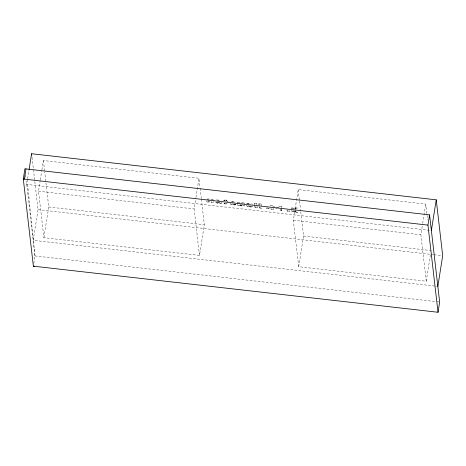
<?xml version="1.0" encoding="UTF-8"?>
<svg xmlns="http://www.w3.org/2000/svg" width="466" height="466" viewBox="0 0 466 466"><rect width="100%" height="100%" fill="white"/><g stroke="black" fill="none" stroke-linecap="round" stroke-linejoin="round"><path stroke-width="0.35" stroke-dasharray="2.33 1.75" d="M27.517 179.422L26.731 184.42L430.654 230.437M27.634 178.711L28.991 170.148M201.382 198.994L204.358 224.723L199.495 255.415L43.886 237.683L38.515 191.229L40.21 180.523M40.326 179.806L41.794 170.527M41.905 169.816L43.379 160.537L198.988 178.262L200.06 187.553M33.412 169.49L38.049 209.613L33.191 240.305L437.12 286.322M33.808 263.441L34.997 255.939L26.317 180.866M43.886 237.683L48.749 206.991L44.701 171.971M199.495 255.415L194.124 208.954L195.819 198.248M195.936 197.537L198.988 178.262M206.927 201.964L209.088 201.982L206.927 201.964L206.799 200.863M211.197 202.448L213.376 202.471L211.197 202.448L211.075 201.353M210.877 199.157L213.02 199.401L210.842 199.384M219.661 202.547L218.647 202.867L217.517 202.302M224.793 200.741C222.061 200.275 225.765 201.854 224.694 199.867L226.82 200.106C226.062 201.883 229.534 201.126 226.925 200.986M224.018 203.252L224.944 203.339C225.608 202.879 223.424 203.118 224.035 203.916L225.917 204.061L227.14 203.397M224.035 203.916L226.622 203.729L227.175 203.176M224.758 200.968L224.694 199.867M226.89 201.207L226.82 200.106M226.942 201.644L228.055 201.545L228.002 201.108M234.66 204.032L234.06 204.597L232.487 204.079L235.738 204.155L234.625 204.254M237.631 202.209L239.757 202.448L237.631 202.209L237.841 204.05M237.951 205.5L240.112 205.518L237.951 205.5L237.806 204.271M240.066 205.081L240.73 205.786L243.031 206.013L244.143 205.669L244.3 205.127L243.066 205.791L240.765 205.564L240.066 205.081L240.077 205.739M242.058 204.557L241.901 202.693L244.044 202.937L244.266 205.349M244.044 202.937L241.866 202.914M250.685 206.083L249.665 206.403L248.541 205.838M254.844 205.477L254.652 203.275L256.778 203.52L256.982 205.273M255.106 207.224L257.203 207.69L255.071 207.452L254.652 203.275M256.778 203.52L254.617 203.502M259.09 205.739L258.921 203.764L261.065 204.009L261.49 208.18L259.346 207.935L259.213 206.764M259.346 207.935L259.247 206.543M261.065 204.009L258.886 203.986M261.49 208.18L259.381 207.714M266.826 208.785L269.004 208.809L266.826 208.785L266.762 207.685L268.87 208.151L268.969 209.03M268.87 208.151L269.004 208.809M274.742 206.718L270.682 205.104L274.113 206.642M271.101 209.275L273.28 209.298L271.101 209.275L270.682 205.104M276.926 208.85L275.773 208.512M276.495 207.836L281.388 206.321L281.808 210.492L280.73 210.37L280.59 209.164M280.73 210.37L280.625 208.943M281.388 206.321L280.852 206.49M287.149 211.104L289.328 211.127L287.149 211.104L287.079 210.003L289.188 210.469L289.293 211.348M289.188 210.469L289.328 211.127M291.116 208.302L291.233 207.982C298.718 207.766 302.242 208.18 291.198 208.209M293.248 208.541L295.339 208.343L293.271 208.605M430.427 254.838L426.244 281.243L298.712 266.715L293.341 220.255L295.036 209.554M295.147 208.838L298.199 189.569L425.732 204.096L427.549 219.818M293.464 210.952L295.66 211.64L295.479 209.572M298.712 266.715L303.57 236.023L300.762 211.727M426.244 281.243L420.868 234.788L422.569 224.082M422.679 223.365L425.732 204.096M235.738 204.155L235.243 204.976L232.598 204.889L230.548 204.12L230.495 203.392M221.839 202.57L221.717 202.885C219.806 203.601 217.372 203.193 215.618 202.192L215.42 201.836M221.804 202.792L221.682 203.112C219.771 203.823 217.337 203.415 215.583 202.413L215.385 202.058M242.122 205.104C241.091 206.147 239.064 204.766 239.786 203.217M232.487 204.079L232.854 203.904M235.65 204.522L232.633 204.667L231.089 204.236L230.385 203.543M219.637 202.483L218.263 202.564L217.552 202.081M242.099 205.04L240.724 205.122L240.013 204.638M250.656 206.019L249.287 206.1L248.576 205.617M206.822 199.232L207.929 198.889L210.556 199.227M277.777 207.23L280.887 206.269M207.23 199.227L208.698 199.139M246.846 203.514L251.285 203.828M246.811 203.735L250.428 203.892M216.492 199.862L220.261 200.293M231.876 202.011L232.761 202.104M231.357 201.772L234.13 202.098M224.659 200.089L226.785 200.328M232.278 201.597L234.881 202.145M217.261 200.112L219.404 200.357M295.694 211.418L293.597 210.912M280.765 210.149L281.843 210.271M38.515 191.229L194.124 208.954M293.341 220.255L420.868 234.788M48.749 206.991L204.358 224.723M303.57 236.023L431.102 250.557M38.049 209.613L433.304 254.64M434.027 254.727L441.255 255.549M34.997 255.939L436.036 301.63M436.758 301.712L438.925 301.956M252.001 204.096L252.514 204.434M246.636 205.722C248.395 206.729 250.83 207.137 252.741 206.421L252.863 206.1L252.706 206.642C250.795 207.358 248.361 206.951 246.601 205.949L246.409 205.593M291.367 210.492L291.565 210.842C302.766 213.364 298.572 212.927 291.53 211.063L291.332 210.714M298.199 189.569L299.44 200.287M299.522 201.003L300.681 211.011M295.444 209.799L295.66 211.64M281.505 207.865L281.808 210.492M272.965 207.108L273.245 209.519M258.921 203.764L259.061 204.935M256.999 205.937L257.203 207.69M254.919 206.135L255.071 207.452M223.715 200.619L223.767 201.056M213.02 199.401L213.341 202.693M208.966 200.887L209.088 201.982M208.803 200.013L209.053 202.209M200.141 188.27L201.3 198.277M43.379 160.537L44.614 171.255M32.003 157.31L33.331 168.774M25.659 175.181L25.991 178.024M27.593 184.519L34.991 255.892"/><path stroke-width="0.7" d="M23.3 179.014L24.919 168.785L429.57 214.884L439.648 302.038L438.028 312.272L33.377 266.168L23.3 179.014L427.951 225.113L438.028 312.272M24.348 179.13L25.974 168.902M29.102 169.432L31.589 153.728L436.24 199.832L442.7 255.712L437.842 286.404M427.951 225.113L429.57 214.884M431.376 230.519L436.24 199.832M33.371 266.121L34.426 266.29M31.589 153.728L31.752 155.161"/></g></svg>
